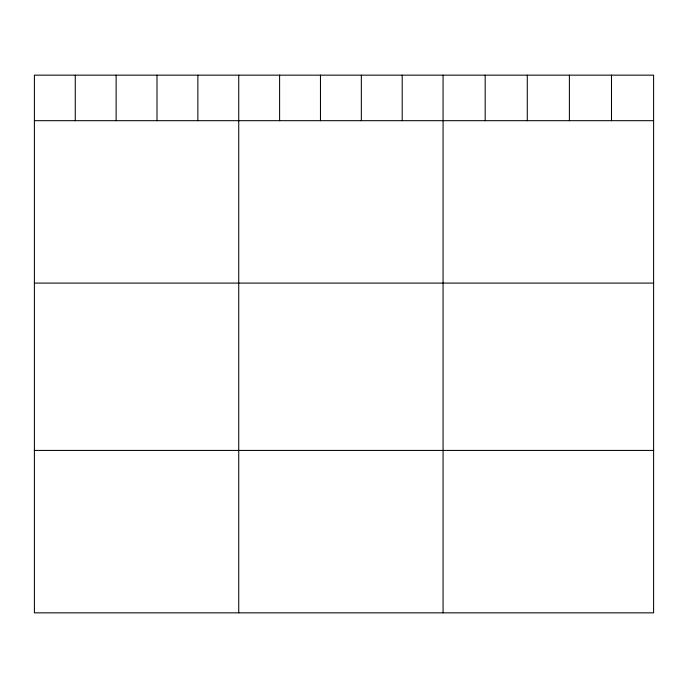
<?xml version="1.0" encoding="UTF-8"?>
<svg xmlns="http://www.w3.org/2000/svg" width="688" height="688" viewBox="0 0 688 688"><rect width="100%" height="100%" fill="white"/><g stroke="black" fill="none" stroke-linecap="round" stroke-linejoin="round"><path stroke-width="1.03" d="M653.6 120.684L653.6 612.845L34.4 612.845L34.4 75.155L653.6 75.155L653.6 120.684L34.4 120.684M34.4 283.095L653.6 283.095M34.4 450.434L653.6 450.434M611.494 75.155L611.494 120.684M569.389 75.155L569.389 120.684M527.283 75.155L527.283 120.684M485.178 75.155L485.178 120.684M443.072 75.155L443.072 612.845M402.205 75.155L402.205 120.684M361.338 75.155L361.338 120.684M320.47 75.155L320.47 120.684M279.603 75.155L279.603 120.684M238.736 75.155L238.736 612.845M197.869 75.155L197.869 120.684M157.002 75.155L157.002 120.684M116.134 75.155L116.134 120.684M75.267 75.155L75.267 120.684"/></g></svg>
